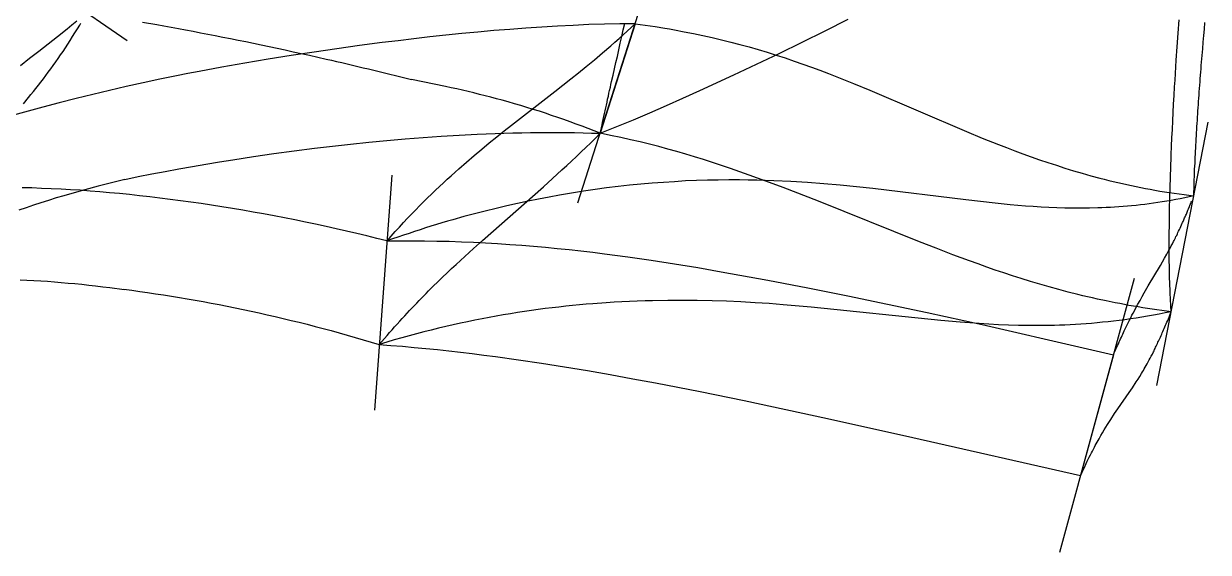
# Model space of a CAD drawing. Extents: x -6521 to 36247, y -6170 to 14025.
# Drawn here: x 345 to 10490, y -5225 to -704 of the extents above; entities that cross this region are included whole.
import ezdxf

# ---------------------------------------------------------------- set-up
doc = ezdxf.new("R2010")
doc.units = 0
doc.header["$LTSCALE"] = 0.005
doc.header["$MEASUREMENT"] = 0
for name, color, linetype in [('curveBot', 253, 'Continuous'), ('curveTop', 136, 'Continuous'), ('normals', 1, 'Continuous')]:
    doc.layers.add(name, color=color, linetype=linetype)

msp = doc.modelspace()

# ---------------------------------------------------------------- linework, layer by layer
at = {"layer": 'curveBot', "extrusion": (0.216412, -0.801188, -0.557911)}
for p, q in [((5319, -708, -623), (5186, -712, -669)), ((5451, -705, -576), (5319, -708, -623)), ((5581, -704, -527), (5451, -705, -576)), ((3959, -802, -1015), (3822, -817, -1047)), ((4096, -788, -982), (3959, -802, -1015)), ((4233, -775, -948), (4096, -788, -982)), ((4371, -763, -912), (4233, -775, -948)), ((4508, -752, -875), (4371, -763, -912)), ((4645, -742, -837), (4508, -752, -875)), ((4781, -733, -797), (4645, -742, -837)), ((4917, -725, -755), (4781, -733, -797)), ((5052, -718, -713), (4917, -725, -755)), ((5186, -712, -669), (5052, -718, -713)), ((3220, -891, -1175), (3028, -918, -1211)), ((3416, -865, -1136), (3220, -891, -1175)), ((3551, -849, -1107), (3416, -865, -1136)), ((3686, -833, -1078), (3551, -849, -1107)), ((3822, -817, -1047), (3686, -833, -1078)), ((2438, -1008, -1311), (2239, -1041, -1340)), ((2636, -976, -1280), (2438, -1008, -1311)), ((2833, -946, -1246), (2636, -976, -1280)), ((3028, -918, -1211), (2833, -946, -1246)), ((1847, -1112, -1390), (1750, -1131, -1401)), ((2042, -1076, -1366), (1847, -1112, -1390)), ((2239, -1041, -1340), (2042, -1076, -1366)), ((1367, -1210, -1436), (1223, -1241, -1446)), ((1510, -1179, -1424), (1367, -1210, -1436)), ((1654, -1150, -1411), (1510, -1179, -1424)), ((1750, -1131, -1401), (1654, -1150, -1411)), ((936, -1308, -1461), (793, -1344, -1466)), ((1080, -1274, -1455), (936, -1308, -1461)), ((1223, -1241, -1446), (1080, -1274, -1455)), ((508, -1418, -1470), (383, -1452, -1470)), ((650, -1380, -1469), (508, -1418, -1470)), ((793, -1344, -1466), (650, -1380, -1469)), ((383, -1452, -1470), (258, -1487, -1467))]:
    msp.add_line(p, q, dxfattribs=at)
at = {"layer": 'curveBot', "extrusion": (0.828019, -0.481977, -0.286501)}
for p, q in [((5548, -736, -572), (5581, -704, -527)), ((5444, -830, -713), (5479, -799, -665)), ((5479, -799, -665), (5513, -767, -618)), ((5513, -767, -618), (5548, -736, -572)), ((5302, -954, -915), (5373, -893, -813)), ((5373, -893, -813), (5408, -862, -763)), ((5408, -862, -763), (5444, -830, -713)), ((5162, -1070, -1123), (5232, -1013, -1019)), ((5232, -1013, -1019), (5302, -954, -915)), ((5095, -1125, -1225), (5162, -1070, -1123)), ((4893, -1285, -1540), (5031, -1176, -1324)), ((5031, -1176, -1324), (5095, -1125, -1225)), ((4522, -1571, -2130), (4893, -1285, -1540)), ((4396, -1672, -2326), (4459, -1621, -2228)), ((4459, -1621, -2228), (4522, -1571, -2130)), ((4268, -1777, -2519), (4332, -1724, -2423)), ((4332, -1724, -2423), (4396, -1672, -2326)), ((4203, -1832, -2615), (4268, -1777, -2519)), ((4072, -1945, -2801), (4138, -1888, -2709)), ((4138, -1888, -2709), (4203, -1832, -2615)), ((3973, -2034, -2938), (4007, -2004, -2892)), ((4007, -2004, -2892), (4040, -1974, -2847)), ((4040, -1974, -2847), (4072, -1945, -2801)), ((3838, -2161, -3115), (3872, -2129, -3072)), ((3872, -2129, -3072), (3905, -2097, -3028)), ((3905, -2097, -3028), (3939, -2066, -2983)), ((3939, -2066, -2983), (3973, -2034, -2938)), ((3736, -2262, -3241), (3770, -2228, -3199)), ((3770, -2228, -3199), (3804, -2194, -3158)), ((3804, -2194, -3158), (3838, -2161, -3115)), ((3633, -2368, -3360), (3667, -2332, -3321)), ((3667, -2332, -3321), (3702, -2297, -3281)), ((3702, -2297, -3281), (3736, -2262, -3241)), ((3563, -2443, -3436), (3598, -2405, -3398)), ((3598, -2405, -3398), (3633, -2368, -3360)), ((3474, -2542, -3528), (3492, -2522, -3510)), ((3492, -2522, -3510), (3509, -2502, -3492)), ((3509, -2502, -3492), (3527, -2482, -3473)), ((3527, -2482, -3473), (3545, -2462, -3455)), ((3545, -2462, -3455), (3563, -2443, -3436)), ((3455, -2562, -3546), (3474, -2542, -3528))]:
    msp.add_line(p, q, dxfattribs=at)
at = {"layer": 'curveBot', "extrusion": (0.052939, -0.776152, -0.62832)}
for p, q in [((5581, -704, -527), (5667, -716, -506)), ((5667, -716, -506), (5752, -728, -483)), ((5752, -728, -483), (5836, -742, -459)), ((5836, -742, -459), (5877, -749, -447)), ((5877, -749, -447), (5919, -756, -434)), ((5919, -756, -434), (6001, -772, -409)), ((6001, -772, -409), (6082, -788, -382)), ((6082, -788, -382), (6162, -805, -354)), ((6162, -805, -354), (6242, -823, -325)), ((6242, -823, -325), (6322, -841, -295)), ((6322, -841, -295), (6400, -861, -264)), ((6400, -861, -264), (6479, -882, -232)), ((6479, -882, -232), (6557, -903, -199)), ((6557, -903, -199), (6634, -925, -165)), ((6634, -925, -165), (6712, -948, -130)), ((6712, -948, -130), (6789, -972, -94)), ((6789, -972, -94), (6866, -997, -57)), ((6866, -997, -57), (6942, -1023, -19)), ((6942, -1023, -19), (7017, -1049, 20)), ((7017, -1049, 20), (7091, -1075, 59)), ((7091, -1075, 59), (7164, -1102, 98)), ((7164, -1102, 98), (7237, -1130, 138)), ((7237, -1130, 138), (7308, -1158, 178)), ((7308, -1158, 178), (7451, -1214, 261)), ((7451, -1214, 261), (7592, -1272, 344)), ((7592, -1272, 344), (8418, -1625, 850)), ((8418, -1625, 850), (8554, -1682, 931)), ((8554, -1682, 931), (8692, -1737, 1010)), ((8692, -1737, 1010), (8762, -1764, 1049)), ((8762, -1764, 1049), (8832, -1790, 1088)), ((8832, -1790, 1088), (8902, -1816, 1126)), ((8902, -1816, 1126), (8973, -1842, 1164)), ((8973, -1842, 1164), (9045, -1867, 1201)), ((9045, -1867, 1201), (9116, -1891, 1237)), ((9116, -1891, 1237), (9189, -1915, 1273)), ((9189, -1915, 1273), (9262, -1939, 1308)), ((9262, -1939, 1308), (9336, -1961, 1342)), ((9336, -1961, 1342), (9410, -1983, 1375)), ((9410, -1983, 1375), (9485, -2004, 1408)), ((9485, -2004, 1408), (9561, -2024, 1439)), ((9561, -2024, 1439), (9599, -2034, 1454)), ((9599, -2034, 1454), (9638, -2044, 1470)), ((9638, -2044, 1470), (9676, -2053, 1484)), ((9676, -2053, 1484), (9715, -2063, 1499)), ((9715, -2063, 1499), (9754, -2072, 1513)), ((9754, -2072, 1513), (9793, -2080, 1528)), ((9793, -2080, 1528), (9833, -2089, 1541)), ((9833, -2089, 1541), (9872, -2097, 1555)), ((9872, -2097, 1555), (9912, -2105, 1568)), ((9912, -2105, 1568), (9952, -2113, 1581)), ((9952, -2113, 1581), (9993, -2120, 1594)), ((9993, -2120, 1594), (10033, -2128, 1606)), ((10033, -2128, 1606), (10074, -2135, 1618)), ((10074, -2135, 1618), (10115, -2141, 1630)), ((10115, -2141, 1630), (10156, -2148, 1642)), ((10156, -2148, 1642), (10198, -2154, 1653)), ((10198, -2154, 1653), (10240, -2160, 1664)), ((10240, -2160, 1664), (10282, -2166, 1674)), ((10282, -2166, 1674), (10324, -2171, 1684)), ((10324, -2171, 1684), (10367, -2176, 1694))]:
    msp.add_line(p, q, dxfattribs=at)
at = {"layer": 'curveBot', "extrusion": (0.992239, -0.090274, 0.085508)}
for p, q in [((10456, -750, 2157), (10461, -693, 2159)), ((10447, -863, 2151), (10451, -806, 2154)), ((10451, -806, 2154), (10456, -750, 2157)), ((10442, -920, 2147), (10447, -863, 2151)), ((10432, -1033, 2137), (10437, -976, 2142)), ((10437, -976, 2142), (10442, -920, 2147)), ((10426, -1117, 2126), (10428, -1089, 2130)), ((10428, -1089, 2130), (10430, -1061, 2133)), ((10430, -1061, 2133), (10432, -1033, 2137)), ((10417, -1230, 2109), (10419, -1202, 2113)), ((10419, -1202, 2113), (10421, -1174, 2118)), ((10421, -1174, 2118), (10423, -1145, 2122)), ((10423, -1145, 2122), (10426, -1117, 2126)), ((10409, -1342, 2086), (10411, -1314, 2092)), ((10411, -1314, 2092), (10413, -1286, 2098)), ((10413, -1286, 2098), (10415, -1258, 2103)), ((10415, -1258, 2103), (10417, -1230, 2109)), ((10403, -1423, 2066), (10405, -1396, 2073)), ((10405, -1396, 2073), (10407, -1370, 2080)), ((10407, -1370, 2080), (10409, -1342, 2086)), ((10396, -1529, 2036), (10398, -1502, 2044)), ((10398, -1502, 2044), (10399, -1476, 2052)), ((10399, -1476, 2052), (10401, -1449, 2059)), ((10401, -1449, 2059), (10403, -1423, 2066)), ((10389, -1636, 2000), (10391, -1609, 2009)), ((10391, -1609, 2009), (10393, -1582, 2019)), ((10393, -1582, 2019), (10394, -1556, 2027)), ((10394, -1556, 2027), (10396, -1529, 2036)), ((10383, -1742, 1958), (10385, -1715, 1969)), ((10385, -1715, 1969), (10386, -1689, 1979)), ((10386, -1689, 1979), (10388, -1662, 1990)), ((10388, -1662, 1990), (10389, -1636, 2000)), ((10378, -1846, 1910), (10379, -1820, 1922)), ((10379, -1820, 1922), (10381, -1794, 1934)), ((10381, -1794, 1934), (10382, -1768, 1946)), ((10382, -1768, 1946), (10383, -1742, 1958)), ((10373, -1947, 1856), (10375, -1922, 1870)), ((10375, -1922, 1870), (10376, -1897, 1884)), ((10376, -1897, 1884), (10377, -1872, 1897)), ((10377, -1872, 1897), (10378, -1846, 1910)), ((10370, -2031, 1804), (10371, -2019, 1811)), ((10371, -2008, 1819), (10372, -1996, 1827)), ((10371, -2019, 1811), (10371, -2008, 1819)), ((10372, -1971, 1841), (10373, -1947, 1856)), ((10372, -1984, 1834), (10372, -1971, 1841)), ((10372, -1996, 1827), (10372, -1984, 1834)), ((10367, -2133, 1729), (10368, -2122, 1738)), ((10368, -2089, 1763), (10369, -2078, 1772)), ((10368, -2100, 1755), (10368, -2089, 1763)), ((10368, -2111, 1747), (10368, -2100, 1755)), ((10368, -2122, 1738), (10368, -2111, 1747)), ((10369, -2066, 1780), (10370, -2055, 1788)), ((10369, -2078, 1772), (10369, -2066, 1780)), ((10370, -2043, 1796), (10370, -2031, 1804)), ((10370, -2055, 1788), (10370, -2043, 1796)), ((10367, -2144, 1721), (10367, -2133, 1729)), ((10367, -2155, 1712), (10367, -2144, 1721)), ((10367, -2165, 1703), (10367, -2155, 1712)), ((10367, -2176, 1694), (10367, -2165, 1703))]:
    msp.add_line(p, q, dxfattribs=at)
at = {"layer": 'curveBot', "extrusion": (-0.294606, -0.783158, -0.547605)}
for p, q in [((414, -2109, -2558), (332, -2107, -2517)), ((498, -2112, -2599), (414, -2109, -2558)), ((581, -2115, -2639), (498, -2112, -2599)), ((665, -2119, -2678), (581, -2115, -2639)), ((747, -2124, -2715), (665, -2119, -2678)), ((829, -2129, -2752), (747, -2124, -2715)), ((913, -2135, -2788), (829, -2129, -2752)), ((996, -2142, -2824), (913, -2135, -2788)), ((1081, -2149, -2859), (996, -2142, -2824)), ((1166, -2157, -2893), (1081, -2149, -2859)), ((1252, -2166, -2927), (1166, -2157, -2893)), ((1338, -2175, -2960), (1252, -2166, -2927)), ((1425, -2185, -2993), (1338, -2175, -2960)), ((1512, -2195, -3025), (1425, -2185, -2993)), ((1600, -2206, -3056), (1512, -2195, -3025)), ((1688, -2218, -3087), (1600, -2206, -3056)), ((1777, -2230, -3117), (1688, -2218, -3087)), ((1865, -2243, -3147), (1777, -2230, -3117)), ((1954, -2256, -3175), (1865, -2243, -3147)), ((2043, -2270, -3204), (1954, -2256, -3175)), ((2132, -2285, -3231), (2043, -2270, -3204)), ((2222, -2300, -3257), (2132, -2285, -3231)), ((2311, -2315, -3283), (2222, -2300, -3257)), ((2400, -2331, -3308), (2311, -2315, -3283)), ((2490, -2348, -3333), (2400, -2331, -3308)), ((2579, -2365, -3356), (2490, -2348, -3333)), ((2668, -2382, -3379), (2579, -2365, -3356)), ((2757, -2400, -3401), (2668, -2382, -3379)), ((2845, -2419, -3422), (2757, -2400, -3401)), ((2934, -2438, -3442), (2845, -2419, -3422)), ((3022, -2458, -3462), (2934, -2438, -3442)), ((3109, -2478, -3480), (3022, -2458, -3462)), ((3197, -2498, -3498), (3109, -2478, -3480)), ((3283, -2519, -3515), (3197, -2498, -3498)), ((3370, -2540, -3531), (3283, -2519, -3515)), ((3455, -2562, -3546), (3370, -2540, -3531))]:
    msp.add_line(p, q, dxfattribs=at)
at = {"layer": 'curveBot', "extrusion": (0.439742, -0.727712, -0.526367)}
for p, q in [((5238, -2123, -2664), (5138, -2137, -2728)), ((5337, -2109, -2600), (5238, -2123, -2664)), ((5436, -2097, -2534), (5337, -2109, -2600)), ((5533, -2086, -2468), (5436, -2097, -2534)), ((5631, -2077, -2400), (5533, -2086, -2468)), ((5727, -2068, -2331), (5631, -2077, -2400)), ((5823, -2061, -2261), (5727, -2068, -2331)), ((5918, -2055, -2190), (5823, -2061, -2261)), ((6012, -2049, -2118), (5918, -2055, -2190)), ((6106, -2045, -2046), (6012, -2049, -2118)), ((6200, -2043, -1972), (6106, -2045, -2046)), ((6292, -2041, -1897), (6200, -2043, -1972)), ((6384, -2040, -1821), (6292, -2041, -1897)), ((6476, -2040, -1744), (6384, -2040, -1821)), ((6550, -2041, -1681), (6476, -2040, -1744)), ((6624, -2042, -1618), (6550, -2041, -1681)), ((6770, -2047, -1489), (6624, -2042, -1618)), ((6914, -2054, -1359), (6770, -2047, -1489)), ((7057, -2062, -1228), (6914, -2054, -1359)), ((7198, -2073, -1096), (7057, -2062, -1228)), ((7338, -2085, -962), (7198, -2073, -1096)), ((7616, -2113, -691), (7338, -2085, -962)), ((8414, -2210, 110), (7616, -2113, -691)), ((4664, -2222, -3006), (4573, -2241, -3055)), ((4755, -2204, -2955), (4664, -2222, -3006)), ((4845, -2187, -2904), (4755, -2204, -2955)), ((4935, -2170, -2851), (4845, -2187, -2904)), ((5037, -2153, -2790), (4935, -2170, -2851)), ((5138, -2137, -2728), (5037, -2153, -2790)), ((8665, -2240, 360), (8414, -2210, 110)), ((10096, -2228, 1540), (10058, -2234, 1516)), ((10134, -2222, 1563), (10096, -2228, 1540)), ((10172, -2215, 1586), (10134, -2222, 1563)), ((10211, -2208, 1608), (10172, -2215, 1586)), ((10249, -2201, 1630), (10211, -2208, 1608)), ((10288, -2193, 1652), (10249, -2201, 1630)), ((10327, -2185, 1673), (10288, -2193, 1652)), ((10367, -2176, 1694), (10327, -2185, 1673)), ((4206, -2329, -3241), (4113, -2354, -3284)), ((4298, -2306, -3196), (4206, -2329, -3241)), ((4390, -2283, -3150), (4298, -2306, -3196)), ((4482, -2262, -3103), (4390, -2283, -3150)), ((4573, -2241, -3055), (4482, -2262, -3103)), ((8793, -2253, 486), (8665, -2240, 360)), ((8924, -2264, 611), (8793, -2253, 486)), ((8991, -2268, 673), (8924, -2264, 611)), ((9058, -2273, 734), (8991, -2268, 673)), ((9125, -2276, 796), (9058, -2273, 734)), ((9193, -2279, 856), (9125, -2276, 796)), ((9262, -2281, 917), (9193, -2279, 856)), ((9331, -2282, 976), (9262, -2281, 917)), ((9401, -2282, 1035), (9331, -2282, 976)), ((9472, -2282, 1093), (9401, -2282, 1035)), ((9543, -2280, 1150), (9472, -2282, 1093)), ((9579, -2279, 1178), (9543, -2280, 1150)), ((9615, -2277, 1206), (9579, -2279, 1178)), ((9651, -2275, 1233), (9615, -2277, 1206)), ((9687, -2273, 1261), (9651, -2275, 1233)), ((9723, -2271, 1288), (9687, -2273, 1261)), ((9760, -2268, 1314), (9723, -2271, 1288)), ((9797, -2265, 1341), (9760, -2268, 1314)), ((9833, -2261, 1367), (9797, -2265, 1341)), ((9871, -2258, 1393), (9833, -2261, 1367)), ((9908, -2254, 1418), (9871, -2258, 1393)), ((9945, -2249, 1443), (9908, -2254, 1418)), ((9983, -2245, 1468), (9945, -2249, 1443)), ((10020, -2239, 1492), (9983, -2245, 1468)), ((10058, -2234, 1516), (10020, -2239, 1492)), ((3880, -2422, -3385), (3833, -2436, -3405)), ((3927, -2407, -3366), (3880, -2422, -3385)), ((3974, -2394, -3346), (3927, -2407, -3366)), ((4020, -2380, -3325), (3974, -2394, -3346)), ((4113, -2354, -3284), (4020, -2380, -3325)), ((3550, -2529, -3513), (3503, -2545, -3529)), ((3598, -2512, -3496), (3550, -2529, -3513)), ((3645, -2497, -3478), (3598, -2512, -3496)), ((3692, -2481, -3460), (3645, -2497, -3478)), ((3739, -2466, -3442), (3692, -2481, -3460)), ((3786, -2451, -3424), (3739, -2466, -3442)), ((3833, -2436, -3405), (3786, -2451, -3424)), ((3503, -2545, -3529), (3455, -2562, -3546))]:
    msp.add_line(p, q, dxfattribs=at)
at = {"layer": 'curveBot', "extrusion": (0.944858, -0.322322, -0.0579)}
for p, q in [((10340, -2241, 1624), (10344, -2231, 1636)), ((10344, -2231, 1636), (10348, -2221, 1647)), ((10298, -2341, 1493), (10302, -2332, 1506)), ((10302, -2332, 1506), (10305, -2324, 1518)), ((10305, -2324, 1518), (10309, -2315, 1530)), ((10309, -2315, 1530), (10313, -2306, 1542)), ((10313, -2306, 1542), (10316, -2298, 1554)), ((10316, -2298, 1554), (10320, -2288, 1566)), ((10320, -2288, 1566), (10324, -2279, 1578)), ((10324, -2279, 1578), (10328, -2270, 1590)), ((10328, -2270, 1590), (10332, -2260, 1601)), ((10332, -2260, 1601), (10336, -2251, 1613)), ((10336, -2251, 1613), (10340, -2241, 1624)), ((10254, -2439, 1328), (10261, -2425, 1354)), ((10261, -2425, 1354), (10267, -2411, 1380)), ((10267, -2411, 1380), (10270, -2404, 1393)), ((10270, -2404, 1393), (10274, -2396, 1406)), ((10274, -2396, 1406), (10277, -2389, 1418)), ((10277, -2389, 1418), (10280, -2381, 1431)), ((10280, -2381, 1431), (10284, -2373, 1444)), ((10284, -2373, 1444), (10287, -2365, 1456)), ((10287, -2365, 1456), (10291, -2357, 1469)), ((10291, -2357, 1469), (10294, -2349, 1481)), ((10294, -2349, 1481), (10298, -2341, 1493)), ((10203, -2547, 1084), (10208, -2536, 1111)), ((10208, -2536, 1111), (10213, -2525, 1139)), ((10213, -2525, 1139), (10219, -2514, 1166)), ((10219, -2514, 1166), (10225, -2502, 1194)), ((10225, -2502, 1194), (10230, -2490, 1221)), ((10230, -2490, 1221), (10236, -2478, 1248)), ((10236, -2478, 1248), (10242, -2465, 1275)), ((10242, -2465, 1275), (10248, -2452, 1301)), ((10248, -2452, 1301), (10254, -2439, 1328)), ((10153, -2641, 800), (10163, -2623, 858)), ((10163, -2623, 858), (10172, -2605, 915)), ((10172, -2605, 915), (10182, -2587, 971)), ((10182, -2587, 971), (10192, -2567, 1028)), ((10192, -2567, 1028), (10197, -2557, 1056)), ((10197, -2557, 1056), (10203, -2547, 1084)), ((10097, -2740, 443), (10115, -2709, 562)), ((10115, -2709, 562), (10134, -2676, 681)), ((10134, -2676, 681), (10153, -2641, 800)), ((9976, -2945, -393), (10080, -2771, 323)), ((10080, -2771, 323), (10097, -2740, 443)), ((9905, -3070, -865), (9923, -3037, -748)), ((9923, -3037, -748), (9941, -3006, -630)), ((9941, -3006, -630), (9976, -2945, -393)), ((9857, -3159, -1155), (9867, -3140, -1097)), ((9867, -3140, -1097), (9886, -3104, -981)), ((9886, -3104, -981), (9905, -3070, -865)), ((9804, -3262, -1439), (9815, -3240, -1383)), ((9815, -3240, -1383), (9826, -3219, -1327)), ((9826, -3219, -1327), (9836, -3198, -1271)), ((9836, -3198, -1271), (9846, -3179, -1213)), ((9846, -3179, -1213), (9857, -3159, -1155)), ((9758, -3358, -1656), (9764, -3345, -1629)), ((9764, -3345, -1629), (9770, -3332, -1602)), ((9770, -3332, -1602), (9776, -3320, -1575)), ((9776, -3320, -1575), (9782, -3308, -1548)), ((9782, -3308, -1548), (9787, -3296, -1521)), ((9787, -3296, -1521), (9793, -3284, -1494)), ((9793, -3284, -1494), (9804, -3262, -1439)), ((9713, -3456, -1840), (9720, -3441, -1814)), ((9720, -3441, -1814), (9727, -3426, -1788)), ((9727, -3426, -1788), (9733, -3412, -1762)), ((9733, -3412, -1762), (9739, -3398, -1736)), ((9739, -3398, -1736), (9746, -3384, -1709)), ((9746, -3384, -1709), (9752, -3371, -1683)), ((9752, -3371, -1683), (9758, -3358, -1656)), ((9678, -3536, -1970), (9685, -3520, -1944)), ((9685, -3520, -1944), (9692, -3503, -1918)), ((9692, -3503, -1918), (9699, -3487, -1892)), ((9699, -3487, -1892), (9706, -3471, -1866)), ((9706, -3471, -1866), (9713, -3456, -1840))]:
    msp.add_line(p, q, dxfattribs=at)
at = {"layer": 'curveBot', "extrusion": (-0.049303, 0.750664, 0.658842)}
for p, q in [((3455, -2562, -3546), (3563, -2561, -3539)), ((3563, -2561, -3539), (3671, -2561, -3531)), ((3671, -2561, -3531), (3777, -2561, -3523)), ((3777, -2561, -3523), (3883, -2563, -3513)), ((3883, -2563, -3513), (3988, -2565, -3502)), ((3988, -2565, -3502), (4093, -2569, -3490)), ((4093, -2569, -3490), (4197, -2573, -3478)), ((4197, -2573, -3478), (4301, -2578, -3464)), ((4301, -2578, -3464), (4404, -2584, -3450)), ((4404, -2584, -3450), (4507, -2591, -3434)), ((4507, -2591, -3434), (4610, -2599, -3418)), ((4610, -2599, -3418), (4712, -2607, -3401)), ((4712, -2607, -3401), (4814, -2616, -3383)), ((4814, -2616, -3383), (4915, -2626, -3364)), ((4915, -2626, -3364), (5016, -2636, -3345)), ((5016, -2636, -3345), (5117, -2647, -3325)), ((5117, -2647, -3325), (5218, -2659, -3304)), ((5218, -2659, -3304), (5318, -2671, -3282)), ((5318, -2671, -3282), (5518, -2698, -3237)), ((5518, -2698, -3237), (5718, -2727, -3189)), ((5718, -2727, -3189), (5918, -2758, -3139)), ((5918, -2758, -3139), (6118, -2790, -3087)), ((6118, -2790, -3087), (6317, -2825, -3032)), ((6317, -2825, -3032), (6719, -2898, -2919)), ((6719, -2898, -2919), (7059, -2963, -2819)), ((7059, -2963, -2819), (7403, -3032, -2715)), ((7403, -3032, -2715), (8082, -3174, -2502)), ((8082, -3174, -2502), (8552, -3277, -2350)), ((8552, -3277, -2350), (9417, -3475, -2059)), ((9678, -3537, -1970), (9396, -4569, -815)), ((9417, -3475, -2059), (9678, -3537, -1970))]:
    msp.add_line(p, q, dxfattribs=at)
at = {"layer": 'curveTop', "extrusion": (0.609675, -0.751852, -0.251026)}
for p, q in [((758, -714, 2325), (799, -680, 2326)), ((634, -813, 2321), (716, -748, 2324)), ((716, -748, 2324), (758, -714, 2325)), ((474, -939, 2310), (554, -876, 2316)), ((554, -876, 2316), (634, -813, 2321)), ((317, -1061, 2294), (396, -1000, 2303)), ((396, -1000, 2303), (474, -939, 2310))]:
    msp.add_line(p, q, dxfattribs=at)
at = {"layer": 'curveTop', "extrusion": (0.863619, -0.297732, -0.406839)}
for p, q in [((825, -715, 2274), (835, -698, 2283)), ((764, -814, 2218), (784, -782, 2237)), ((784, -782, 2237), (805, -749, 2256)), ((805, -749, 2256), (825, -715, 2274)), ((682, -941, 2136), (702, -910, 2157)), ((702, -910, 2157), (723, -878, 2178)), ((723, -878, 2178), (744, -847, 2198)), ((744, -847, 2198), (764, -814, 2218)), ((619, -1031, 2069), (640, -1002, 2092)), ((640, -1002, 2092), (661, -971, 2114)), ((661, -971, 2114), (682, -941, 2136)), ((556, -1119, 1999), (577, -1090, 2023)), ((577, -1090, 2023), (598, -1061, 2046)), ((598, -1061, 2046), (619, -1031, 2069)), ((471, -1230, 1900), (492, -1203, 1925)), ((492, -1203, 1925), (514, -1175, 1950)), ((514, -1175, 1950), (535, -1147, 1975)), ((535, -1147, 1975), (556, -1119, 1999)), ((386, -1336, 1797), (407, -1310, 1823)), ((407, -1310, 1823), (428, -1284, 1849)), ((428, -1284, 1849), (450, -1257, 1875)), ((450, -1257, 1875), (471, -1230, 1900)), ((343, -1388, 1744), (386, -1336, 1797))]:
    msp.add_line(p, q, dxfattribs=at)
at = {"layer": 'curveTop', "extrusion": (-0.275968, -0.950192, -0.144832)}
for p, q in [((1363, -691, 1937), (1485, -712, 1844)), ((1485, -712, 1844), (1546, -723, 1799)), ((1546, -723, 1799), (1608, -734, 1754)), ((1608, -734, 1754), (1670, -746, 1710)), ((1670, -746, 1710), (1732, -757, 1667)), ((1732, -757, 1667), (1795, -769, 1624)), ((1795, -769, 1624), (1858, -781, 1582)), ((1858, -781, 1582), (1922, -793, 1540)), ((1922, -793, 1540), (1986, -805, 1499)), ((1986, -805, 1499), (2050, -818, 1459)), ((2050, -818, 1459), (2115, -831, 1419)), ((2115, -831, 1419), (2181, -844, 1380)), ((2181, -844, 1380), (2247, -857, 1342)), ((2247, -857, 1342), (2313, -871, 1305)), ((2313, -871, 1305), (2380, -885, 1269)), ((2380, -885, 1269), (2447, -899, 1233)), ((2447, -899, 1233), (2515, -913, 1198)), ((2515, -913, 1198), (2584, -928, 1164)), ((2584, -928, 1164), (2653, -943, 1131)), ((2653, -943, 1131), (2722, -958, 1098)), ((2722, -958, 1098), (2793, -974, 1067)), ((2793, -974, 1067), (2864, -990, 1036)), ((2864, -990, 1036), (2935, -1006, 1006)), ((2935, -1006, 1006), (2980, -1016, 988)), ((2980, -1016, 988), (3025, -1026, 971)), ((3025, -1026, 971), (3070, -1037, 954)), ((3070, -1037, 954), (3115, -1048, 937)), ((3115, -1048, 937), (3160, -1058, 920)), ((3160, -1058, 920), (3206, -1069, 904)), ((3206, -1069, 904), (3252, -1080, 889)), ((3252, -1080, 889), (3297, -1091, 874)), ((3297, -1091, 874), (3343, -1102, 859)), ((3343, -1102, 859), (3389, -1113, 845)), ((3389, -1113, 845), (3435, -1124, 831)), ((3435, -1124, 831), (3481, -1136, 818)), ((3481, -1136, 818), (3528, -1147, 805)), ((3528, -1147, 805), (3574, -1159, 793)), ((3574, -1159, 793), (3620, -1170, 781)), ((3620, -1170, 781), (3667, -1182, 769))]:
    msp.add_line(p, q, dxfattribs=at)
at = {"layer": 'curveTop', "extrusion": (-0.970619, 0.238988, -0.027993)}
for p, q in [((5480, -757, 1372), (5493, -701, 1404)), ((5468, -813, 1340), (5480, -757, 1372)), ((5441, -927, 1271), (5454, -871, 1306)), ((5454, -871, 1306), (5468, -813, 1340)), ((5416, -1037, 1201), (5429, -983, 1236)), ((5429, -983, 1236), (5441, -927, 1271)), ((5392, -1144, 1127), (5404, -1091, 1164)), ((5404, -1091, 1164), (5416, -1037, 1201)), ((5374, -1223, 1071), (5380, -1197, 1090)), ((5380, -1197, 1090), (5392, -1144, 1127)), ((5352, -1325, 991), (5357, -1299, 1012)), ((5357, -1299, 1012), (5363, -1274, 1031)), ((5363, -1274, 1031), (5369, -1248, 1051)), ((5369, -1248, 1051), (5374, -1223, 1071)), ((5330, -1424, 908), (5335, -1400, 929)), ((5335, -1400, 929), (5341, -1375, 950)), ((5341, -1375, 950), (5346, -1350, 971)), ((5346, -1350, 971), (5352, -1325, 991)), ((5303, -1546, 797), (5308, -1522, 820)), ((5308, -1522, 820), (5313, -1498, 843)), ((5313, -1498, 843), (5319, -1473, 865)), ((5319, -1473, 865), (5324, -1449, 887)), ((5324, -1449, 887), (5330, -1424, 908)), ((5282, -1641, 702), (5287, -1617, 727)), ((5287, -1617, 727), (5292, -1594, 750)), ((5292, -1594, 750), (5298, -1570, 774)), ((5298, -1570, 774), (5303, -1546, 797))]:
    msp.add_line(p, q, dxfattribs=at)
at = {"layer": 'curveTop', "extrusion": (-0.604846, 0.697476, 0.384302)}
for p, q in [((7209, -766, 2146), (7407, -666, 2277)), ((7012, -863, 2012), (7209, -766, 2146)), ((6816, -958, 1876), (7012, -863, 2012)), ((6621, -1050, 1737), (6816, -958, 1876)), ((6427, -1141, 1596), (6621, -1050, 1737)), ((6135, -1275, 1381), (6427, -1141, 1596)), ((5991, -1340, 1272), (6135, -1275, 1381)), ((5708, -1465, 1051), (5849, -1403, 1163)), ((5849, -1403, 1163), (5991, -1340, 1272)), ((5566, -1525, 938), (5708, -1465, 1051)), ((5282, -1641, 702), (5424, -1584, 822)), ((5424, -1584, 822), (5566, -1525, 938))]:
    msp.add_line(p, q, dxfattribs=at)
at = {"layer": 'curveTop', "extrusion": (0.983139, -0.074799, 0.166862)}
for p, q in [((10231, -786, 3624), (10239, -672, 3629)), ((10223, -901, 3619), (10231, -786, 3624)), ((10216, -1016, 3612), (10223, -901, 3619)), ((10208, -1130, 3603), (10216, -1016, 3612)), ((10201, -1245, 3592), (10205, -1188, 3598)), ((10205, -1188, 3598), (10208, -1130, 3603)), ((10193, -1391, 3576), (10197, -1318, 3585)), ((10197, -1318, 3585), (10201, -1245, 3592)), ((10189, -1463, 3566), (10193, -1391, 3576)), ((10185, -1536, 3556), (10189, -1463, 3566)), ((10179, -1680, 3531), (10182, -1608, 3544)), ((10182, -1608, 3544), (10185, -1536, 3556)), ((10175, -1752, 3518), (10179, -1680, 3531)), ((10171, -1866, 3493), (10173, -1824, 3503)), ((10173, -1824, 3503), (10175, -1752, 3518)), ((10168, -1952, 3473), (10169, -1909, 3484)), ((10169, -1909, 3484), (10171, -1866, 3493)), ((10165, -2039, 3451), (10166, -1995, 3462)), ((10166, -1995, 3462), (10168, -1952, 3473)), ((10161, -2172, 3413), (10162, -2128, 3426)), ((10162, -2128, 3426), (10164, -2083, 3439)), ((10164, -2083, 3439), (10165, -2039, 3451)), ((10159, -2262, 3385), (10160, -2217, 3399)), ((10160, -2217, 3399), (10161, -2172, 3413)), ((10158, -2306, 3369), (10159, -2262, 3385)), ((10158, -2351, 3354), (10158, -2306, 3369)), ((10157, -2396, 3338), (10158, -2351, 3354)), ((10157, -2440, 3321), (10157, -2396, 3338)), ((10156, -2485, 3303), (10157, -2440, 3321)), ((10156, -2529, 3285), (10156, -2485, 3303)), ((10156, -2573, 3266), (10156, -2529, 3285)), ((10156, -2617, 3247), (10156, -2573, 3266)), ((10156, -2660, 3227), (10156, -2617, 3247)), ((10156, -2703, 3206), (10156, -2660, 3227)), ((10156, -2724, 3195), (10156, -2703, 3206)), ((10156, -2745, 3184), (10156, -2724, 3195)), ((10157, -2766, 3173), (10156, -2745, 3184)), ((10157, -2787, 3162), (10157, -2766, 3173)), ((10157, -2808, 3151), (10157, -2787, 3162)), ((10158, -2828, 3139), (10157, -2808, 3151)), ((10158, -2849, 3128), (10158, -2828, 3139)), ((10159, -2869, 3116), (10158, -2849, 3128)), ((10159, -2889, 3104), (10159, -2869, 3116)), ((10160, -2909, 3092), (10159, -2889, 3104)), ((10160, -2929, 3079), (10160, -2909, 3092)), ((10161, -2948, 3067), (10160, -2929, 3079)), ((10162, -2968, 3054), (10161, -2948, 3067)), ((10162, -2987, 3041), (10162, -2968, 3054)), ((10163, -3006, 3028), (10162, -2987, 3041)), ((10164, -3025, 3015), (10163, -3006, 3028)), ((10165, -3043, 3001), (10164, -3025, 3015)), ((10166, -3062, 2988), (10165, -3043, 3001)), ((10167, -3080, 2974), (10166, -3062, 2988)), ((10168, -3098, 2960), (10167, -3080, 2974)), ((10169, -3116, 2946), (10168, -3098, 2960)), ((10170, -3133, 2931), (10169, -3116, 2946)), ((10171, -3150, 2917), (10170, -3133, 2931)), ((10172, -3167, 2902), (10171, -3150, 2917))]:
    msp.add_line(p, q, dxfattribs=at)
at = {"layer": 'curveTop', "extrusion": (0.237331, 0.743905, 0.624724)}
for p, q in [((3764, -1200, 754), (3667, -1182, 769)), ((3861, -1220, 740), (3764, -1200, 754)), ((3958, -1240, 728), (3861, -1220, 740)), ((4007, -1251, 722), (3958, -1240, 728)), ((4055, -1262, 716), (4007, -1251, 722)), ((4104, -1273, 711), (4055, -1262, 716)), ((4152, -1284, 706), (4104, -1273, 711)), ((4201, -1296, 702), (4152, -1284, 706)), ((4249, -1308, 698), (4201, -1296, 702)), ((4297, -1320, 694), (4249, -1308, 698)), ((4346, -1333, 691), (4297, -1320, 694)), ((4394, -1345, 688), (4346, -1333, 691)), ((4442, -1359, 685), (4394, -1345, 688)), ((4495, -1373, 682), (4442, -1359, 685)), ((4549, -1389, 680), (4495, -1373, 682)), ((4602, -1404, 679), (4549, -1389, 680)), ((4655, -1420, 678), (4602, -1404, 679)), ((4708, -1437, 677), (4655, -1420, 678)), ((4761, -1453, 677), (4708, -1437, 677)), ((4814, -1470, 677), (4761, -1453, 677)), ((4866, -1488, 678), (4814, -1470, 677)), ((4919, -1506, 679), (4866, -1488, 678)), ((4971, -1524, 681), (4919, -1506, 679)), ((5024, -1543, 683), (4971, -1524, 681)), ((5076, -1562, 686), (5024, -1543, 683)), ((5128, -1581, 689), (5076, -1562, 686)), ((5179, -1601, 693), (5128, -1581, 689)), ((5231, -1621, 697), (5179, -1601, 693)), ((5282, -1641, 702), (5231, -1621, 697))]:
    msp.add_line(p, q, dxfattribs=at)
at = {"layer": 'curveTop', "extrusion": (0.216412, -0.801188, -0.557911)}
for p, q in [((3145, -1733, 6), (3300, -1717, 43)), ((3300, -1717, 43), (3456, -1702, 82)), ((3456, -1702, 82), (3611, -1689, 122)), ((3611, -1689, 122), (3766, -1676, 165)), ((3766, -1676, 165), (3921, -1666, 209)), ((3921, -1666, 209), (4075, -1656, 256)), ((4075, -1656, 256), (4229, -1648, 304)), ((4229, -1648, 304), (4382, -1642, 355)), ((4382, -1642, 355), (4535, -1637, 407)), ((4535, -1637, 407), (4611, -1636, 434)), ((4611, -1636, 434), (4686, -1634, 462)), ((4686, -1634, 462), (4762, -1634, 490)), ((4762, -1634, 490), (4837, -1633, 518)), ((4837, -1633, 518), (4912, -1633, 548)), ((4912, -1633, 548), (4987, -1634, 577)), ((4987, -1634, 577), (5061, -1635, 608)), ((5061, -1635, 608), (5135, -1637, 639)), ((5135, -1637, 639), (5209, -1639, 670)), ((5209, -1639, 670), (5282, -1641, 702)), ((2312, -1840, -164), (2486, -1815, -132)), ((2486, -1815, -132), (2661, -1791, -99)), ((2661, -1791, -99), (2835, -1769, -63)), ((2835, -1769, -63), (2990, -1751, -29)), ((2990, -1751, -29), (3145, -1733, 6)), ((1674, -1945, -261), (1790, -1924, -246)), ((1790, -1924, -246), (1906, -1904, -229)), ((1906, -1904, -229), (2022, -1885, -212)), ((2022, -1885, -212), (2137, -1867, -194)), ((2137, -1867, -194), (2312, -1840, -164)), ((1210, -2037, -309), (1326, -2012, -299)), ((1326, -2012, -299), (1441, -1989, -288)), ((1441, -1989, -288), (1557, -1967, -275)), ((1557, -1967, -275), (1674, -1945, -261))]:
    msp.add_line(p, q, dxfattribs=at)
at = {"layer": 'curveTop', "extrusion": (0.823179, -0.530044, -0.203543)}
for p, q in [((5160, -1762, 523), (5201, -1722, 584)), ((5201, -1722, 584), (5242, -1682, 644)), ((5242, -1682, 644), (5282, -1641, 702)), ((5078, -1840, 396), (5119, -1801, 460)), ((5119, -1801, 460), (5160, -1762, 523)), ((4955, -1955, 198), (4996, -1917, 265)), ((4996, -1917, 265), (5037, -1879, 331)), ((5037, -1879, 331), (5078, -1840, 396)), ((4796, -2100, -70), (4875, -2029, 64)), ((4875, -2029, 64), (4955, -1955, 198)), ((4274, -2559, -986), (4796, -2100, -70)), ((4123, -2695, -1243), (4198, -2626, -1116)), ((4198, -2626, -1116), (4274, -2559, -986)), ((4048, -2763, -1366), (4085, -2729, -1305)), ((4085, -2729, -1305), (4123, -2695, -1243)), ((3932, -2873, -1550), (3971, -2836, -1489)), ((3971, -2836, -1489), (4010, -2799, -1428)), ((4010, -2799, -1428), (4048, -2763, -1366)), ((3853, -2950, -1668), (3893, -2911, -1610)), ((3893, -2911, -1610), (3932, -2873, -1550)), ((3753, -3051, -1812), (3773, -3030, -1784)), ((3773, -3030, -1784), (3793, -3010, -1755)), ((3793, -3010, -1755), (3813, -2990, -1727)), ((3813, -2990, -1727), (3853, -2950, -1668)), ((3650, -3158, -1949), (3670, -3136, -1922)), ((3670, -3136, -1922), (3691, -3115, -1895)), ((3691, -3115, -1895), (3712, -3093, -1867)), ((3712, -3093, -1867), (3732, -3072, -1840)), ((3732, -3072, -1840), (3753, -3051, -1812)), ((3565, -3249, -2053), (3587, -3226, -2027)), ((3587, -3226, -2027), (3608, -3203, -2001)), ((3608, -3203, -2001), (3629, -3181, -1975)), ((3629, -3181, -1975), (3650, -3158, -1949)), ((3457, -3371, -2176), (3479, -3346, -2152)), ((3479, -3346, -2152), (3501, -3321, -2128)), ((3501, -3321, -2128), (3522, -3297, -2103)), ((3522, -3297, -2103), (3544, -3273, -2078)), ((3544, -3273, -2078), (3565, -3249, -2053)), ((3390, -3447, -2245), (3413, -3421, -2222)), ((3413, -3421, -2222), (3435, -3396, -2199)), ((3435, -3396, -2199), (3457, -3371, -2176))]:
    msp.add_line(p, q, dxfattribs=at)
at = {"layer": 'curveTop', "extrusion": (-0.022129, 0.797746, 0.602588)}
for p, q in [((5371, -1659, 729), (5282, -1641, 702)), ((5458, -1677, 756), (5371, -1659, 729)), ((5542, -1696, 784), (5458, -1677, 756)), ((5624, -1715, 813), (5542, -1696, 784)), ((5705, -1735, 841), (5624, -1715, 813)), ((5784, -1755, 871), (5705, -1735, 841)), ((5862, -1776, 902), (5784, -1755, 871)), ((5939, -1797, 933), (5862, -1776, 902)), ((6015, -1819, 965), (5939, -1797, 933)), ((6091, -1842, 998), (6015, -1819, 965)), ((6168, -1866, 1033), (6091, -1842, 998)), ((6244, -1891, 1068), (6168, -1866, 1033)), ((6321, -1916, 1105), (6244, -1891, 1068)), ((6399, -1943, 1142), (6321, -1916, 1105)), ((6558, -1999, 1222), (6399, -1943, 1142)), ((6701, -2051, 1297), (6558, -1999, 1222)), ((6849, -2106, 1376), (6701, -2051, 1297)), ((7153, -2223, 1542), (6849, -2106, 1376)), ((8018, -2570, 2032), (7153, -2223, 1542)), ((8160, -2625, 2111), (8018, -2570, 2032)), ((8303, -2680, 2188), (8160, -2625, 2111)), ((8446, -2733, 2264), (8303, -2680, 2188)), ((8519, -2759, 2302), (8446, -2733, 2264)), ((8592, -2785, 2338), (8519, -2759, 2302)), ((8665, -2811, 2375), (8592, -2785, 2338)), ((8739, -2835, 2410), (8665, -2811, 2375)), ((8813, -2860, 2445), (8739, -2835, 2410)), ((8887, -2884, 2480), (8813, -2860, 2445)), ((8967, -2908, 2515), (8887, -2884, 2480)), ((9047, -2932, 2550), (8967, -2908, 2515)), ((9127, -2955, 2583), (9047, -2932, 2550)), ((9209, -2978, 2616), (9127, -2955, 2583)), ((9290, -2999, 2647), (9209, -2978, 2616)), ((9373, -3020, 2678), (9290, -2999, 2647)), ((9414, -3030, 2693), (9373, -3020, 2678)), ((9456, -3040, 2707), (9414, -3030, 2693)), ((9498, -3049, 2721), (9456, -3040, 2707)), ((9540, -3059, 2735), (9498, -3049, 2721)), ((9616, -3075, 2760), (9540, -3059, 2735)), ((9693, -3091, 2783), (9616, -3075, 2760)), ((9732, -3098, 2795), (9693, -3091, 2783)), ((9771, -3106, 2806), (9732, -3098, 2795)), ((9810, -3113, 2817), (9771, -3106, 2806)), ((9849, -3119, 2827), (9810, -3113, 2817)), ((9889, -3126, 2837), (9849, -3119, 2827)), ((9929, -3133, 2848), (9889, -3126, 2837)), ((9969, -3139, 2858), (9929, -3133, 2848)), ((10010, -3145, 2867), (9969, -3139, 2858)), ((10050, -3151, 2876), (10010, -3145, 2867)), ((10091, -3157, 2885), (10050, -3151, 2876)), ((10172, -3167, 2902), (10091, -3157, 2885))]:
    msp.add_line(p, q, dxfattribs=at)
at = {"layer": 'curveTop', "extrusion": (-0.24496, 0.623893, 0.742126)}
for p, q in [((869, -2124, -349), (756, -2155, -359)), ((983, -2093, -337), (869, -2124, -349)), ((1097, -2064, -324), (983, -2093, -337)), ((1210, -2037, -309), (1097, -2064, -324)), ((558, -2215, -375), (493, -2235, -379)), ((623, -2194, -370), (558, -2215, -375)), ((689, -2175, -365), (623, -2194, -370)), ((756, -2155, -359), (689, -2175, -365)), ((365, -2278, -386), (302, -2300, -388)), ((429, -2256, -383), (365, -2278, -386)), ((493, -2235, -379), (429, -2256, -383))]:
    msp.add_line(p, q, dxfattribs=at)
at = {"layer": 'curveTop', "extrusion": (-0.290637, -0.816377, -0.499058)}
for p, q in [((314, -2894, -1359), (372, -2896, -1388)), ((372, -2896, -1388), (432, -2900, -1418)), ((432, -2900, -1418), (491, -2903, -1446)), ((491, -2903, -1446), (549, -2907, -1474)), ((549, -2907, -1474), (608, -2912, -1501)), ((608, -2912, -1501), (666, -2916, -1527)), ((666, -2916, -1527), (725, -2922, -1553)), ((725, -2922, -1553), (784, -2927, -1578)), ((784, -2927, -1578), (843, -2933, -1602)), ((843, -2933, -1602), (902, -2939, -1627)), ((902, -2939, -1627), (961, -2946, -1651)), ((961, -2946, -1651), (1022, -2953, -1675)), ((1022, -2953, -1675), (1083, -2960, -1698)), ((1083, -2960, -1698), (1205, -2976, -1744))]:
    msp.add_line(p, q, dxfattribs=at)
at = {"layer": 'curveTop', "extrusion": (-0.294606, -0.783158, -0.547605)}
for p, q in [((1204, -2975, -1743), (1271, -2984, -1767)), ((1271, -2984, -1767), (1339, -2993, -1790)), ((1339, -2993, -1790), (1406, -3003, -1813)), ((1406, -3003, -1813), (1474, -3013, -1835)), ((1474, -3013, -1835), (1542, -3023, -1857)), ((1542, -3023, -1857), (1610, -3034, -1878)), ((1610, -3034, -1878), (1678, -3045, -1899)), ((1678, -3045, -1899), (1746, -3056, -1919)), ((1746, -3056, -1919), (1814, -3068, -1939)), ((1814, -3068, -1939), (1882, -3080, -1958)), ((1882, -3080, -1958), (1950, -3093, -1976)), ((1950, -3093, -1976), (2018, -3106, -1995)), ((2018, -3106, -1995), (2087, -3120, -2012)), ((2087, -3120, -2012), (2155, -3134, -2029)), ((2155, -3134, -2029), (2224, -3148, -2046)), ((2224, -3148, -2046), (2292, -3162, -2061)), ((2292, -3162, -2061), (2361, -3177, -2077)), ((2361, -3177, -2077), (2429, -3193, -2092)), ((2429, -3193, -2092), (2498, -3209, -2106)), ((2498, -3209, -2106), (2567, -3225, -2120)), ((2567, -3225, -2120), (2635, -3241, -2133)), ((2635, -3241, -2133), (2704, -3258, -2146)), ((2704, -3258, -2146), (2772, -3275, -2158)), ((2772, -3275, -2158), (2841, -3293, -2170)), ((2841, -3293, -2170), (2910, -3311, -2181)), ((2910, -3311, -2181), (2979, -3329, -2192)), ((2979, -3329, -2192), (3047, -3348, -2202)), ((3047, -3348, -2202), (3116, -3367, -2212)), ((3116, -3367, -2212), (3185, -3387, -2221)), ((3185, -3387, -2221), (3253, -3407, -2229)), ((3253, -3407, -2229), (3322, -3427, -2237)), ((3322, -3427, -2237), (3390, -3447, -2245))]:
    msp.add_line(p, q, dxfattribs=at)
at = {"layer": 'curveTop', "extrusion": (-0.410174, 0.763438, 0.498918)}
for p, q in [((4811, -3141, -1545), (4752, -3149, -1582)), ((4870, -3134, -1507), (4811, -3141, -1545)), ((4929, -3127, -1470), (4870, -3134, -1507)), ((4988, -3121, -1431), (4929, -3127, -1470)), ((5046, -3115, -1393), (4988, -3121, -1431)), ((5104, -3109, -1353), (5046, -3115, -1393)), ((5162, -3104, -1314), (5104, -3109, -1353)), ((5220, -3099, -1274), (5162, -3104, -1314)), ((5334, -3091, -1193), (5220, -3099, -1274)), ((5401, -3086, -1144), (5334, -3091, -1193)), ((5468, -3083, -1095), (5401, -3086, -1144)), ((5534, -3080, -1045), (5468, -3083, -1095)), ((5600, -3077, -995), (5534, -3080, -1045)), ((5666, -3075, -945), (5600, -3077, -995)), ((5731, -3073, -894), (5666, -3075, -945)), ((5860, -3071, -791), (5731, -3073, -894)), ((5988, -3070, -686), (5860, -3071, -791)), ((6114, -3072, -580), (5988, -3070, -686)), ((6240, -3074, -473), (6114, -3072, -580)), ((6364, -3078, -365), (6240, -3074, -473)), ((6487, -3084, -255), (6364, -3078, -365)), ((6609, -3091, -145), (6487, -3084, -255)), ((6730, -3098, -33), (6609, -3091, -145)), ((6850, -3107, 79), (6730, -3098, -33)), ((7089, -3127, 306), (6850, -3107, 79)), ((8198, -3242, 1394), (7089, -3127, 306)), ((4208, -3240, -1889), (4147, -3253, -1921)), ((4270, -3228, -1857), (4208, -3240, -1889)), ((4331, -3217, -1825), (4270, -3228, -1857)), ((4392, -3206, -1792), (4331, -3217, -1825)), ((4452, -3195, -1758), (4392, -3206, -1792)), ((4513, -3185, -1724), (4452, -3195, -1758)), ((4573, -3175, -1689), (4513, -3185, -1724)), ((4633, -3166, -1654), (4573, -3175, -1689)), ((4693, -3157, -1618), (4633, -3166, -1654)), ((4752, -3149, -1582), (4693, -3157, -1618)), ((8364, -3257, 1553), (8198, -3242, 1394)), ((9726, -3242, 2650), (9678, -3248, 2620)), ((9774, -3236, 2680), (9726, -3242, 2650)), ((9823, -3229, 2710), (9774, -3236, 2680)), ((9872, -3222, 2739), (9823, -3229, 2710)), ((9921, -3214, 2767), (9872, -3222, 2739)), ((9970, -3206, 2795), (9921, -3214, 2767)), ((10020, -3197, 2823), (9970, -3206, 2795)), ((10070, -3188, 2850), (10020, -3197, 2823)), ((10121, -3178, 2876), (10070, -3188, 2850)), ((10172, -3167, 2902), (10121, -3178, 2876)), ((3773, -3340, -2095), (3709, -3356, -2122)), ((3835, -3324, -2068), (3773, -3340, -2095)), ((3898, -3309, -2039), (3835, -3324, -2068)), ((3961, -3294, -2011), (3898, -3309, -2039)), ((4023, -3280, -1981), (3961, -3294, -2011)), ((4085, -3266, -1951), (4023, -3280, -1981)), ((4147, -3253, -1921), (4085, -3266, -1951)), ((8529, -3269, 1707), (8364, -3257, 1553)), ((8611, -3274, 1782), (8529, -3269, 1707)), ((8692, -3278, 1855), (8611, -3274, 1782)), ((8778, -3282, 1931), (8692, -3278, 1855)), ((8864, -3284, 2006), (8778, -3282, 1931)), ((8951, -3286, 2079), (8864, -3284, 2006)), ((9039, -3286, 2152), (8951, -3286, 2079)), ((9083, -3286, 2188), (9039, -3286, 2152)), ((9127, -3285, 2223), (9083, -3286, 2188)), ((9172, -3284, 2258), (9127, -3285, 2223)), ((9217, -3283, 2293), (9172, -3284, 2258)), ((9262, -3281, 2328), (9217, -3283, 2293)), ((9307, -3279, 2362), (9262, -3281, 2328)), ((9352, -3276, 2395), (9307, -3279, 2362)), ((9398, -3274, 2429), (9352, -3276, 2395)), ((9444, -3270, 2462), (9398, -3274, 2429)), ((9490, -3267, 2494), (9444, -3270, 2462)), ((9537, -3263, 2526), (9490, -3267, 2494)), ((9584, -3258, 2558), (9537, -3263, 2526)), ((9631, -3253, 2589), (9584, -3258, 2558)), ((9678, -3248, 2620), (9631, -3253, 2589)), ((3455, -3428, -2222), (3390, -3447, -2245)), ((3519, -3409, -2198), (3455, -3428, -2222)), ((3582, -3391, -2173), (3519, -3409, -2198)), ((3646, -3373, -2148), (3582, -3391, -2173)), ((3709, -3356, -2122), (3646, -3373, -2148))]:
    msp.add_line(p, q, dxfattribs=at)
at = {"layer": 'curveTop', "extrusion": (0.951846, -0.293705, -0.087904)}
for p, q in [((10136, -3256, 2803), (10142, -3242, 2820)), ((10142, -3242, 2820), (10148, -3227, 2836)), ((10148, -3227, 2836), (10154, -3213, 2853)), ((10154, -3213, 2853), (10160, -3198, 2870)), ((10160, -3198, 2870), (10166, -3183, 2886)), ((10166, -3183, 2886), (10172, -3167, 2902)), ((10096, -3348, 2681), (10101, -3336, 2699)), ((10101, -3336, 2699), (10107, -3323, 2716)), ((10107, -3323, 2716), (10113, -3310, 2734)), ((10113, -3310, 2734), (10118, -3297, 2751)), ((10118, -3297, 2751), (10124, -3283, 2769)), ((10124, -3283, 2769), (10130, -3270, 2786)), ((10130, -3270, 2786), (10136, -3256, 2803)), ((10049, -3451, 2516), (10054, -3440, 2534)), ((10054, -3440, 2534), (10059, -3429, 2553)), ((10059, -3429, 2553), (10064, -3418, 2572)), ((10064, -3418, 2572), (10069, -3407, 2590)), ((10069, -3407, 2590), (10075, -3396, 2609)), ((10075, -3396, 2609), (10080, -3384, 2627)), ((10080, -3384, 2627), (10085, -3372, 2645)), ((10085, -3372, 2645), (10091, -3360, 2663)), ((10091, -3360, 2663), (10096, -3348, 2681)), ((9993, -3564, 2283), (10002, -3546, 2323)), ((10002, -3546, 2323), (10011, -3529, 2362)), ((10011, -3529, 2362), (10020, -3510, 2401)), ((10020, -3510, 2401), (10025, -3501, 2420)), ((10025, -3501, 2420), (10030, -3491, 2440)), ((10030, -3491, 2440), (10034, -3481, 2459)), ((10034, -3481, 2459), (10039, -3471, 2478)), ((10039, -3471, 2478), (10044, -3461, 2497)), ((10044, -3461, 2497), (10049, -3451, 2516)), ((9942, -3655, 2040), (9950, -3641, 2081)), ((9950, -3641, 2081), (9958, -3627, 2122)), ((9958, -3627, 2122), (9967, -3612, 2163)), ((9967, -3612, 2163), (9975, -3596, 2203)), ((9975, -3596, 2203), (9984, -3580, 2243)), ((9984, -3580, 2243), (9993, -3564, 2283)), ((9873, -3767, 1666), (9888, -3744, 1749)), ((9888, -3744, 1749), (9903, -3720, 1833)), ((9903, -3720, 1833), (9918, -3695, 1916)), ((9918, -3695, 1916), (9926, -3682, 1958)), ((9926, -3682, 1958), (9934, -3669, 1999)), ((9934, -3669, 1999), (9942, -3655, 2040)), ((9811, -3859, 1308), (9840, -3817, 1474)), ((9840, -3817, 1474), (9873, -3767, 1666)), ((9716, -3998, 733), (9811, -3859, 1308)), ((9654, -4090, 376), (9688, -4039, 568)), ((9688, -4039, 568), (9716, -3998, 733)), ((9599, -4178, 67), (9613, -4154, 144)), ((9613, -4154, 144), (9627, -4132, 221)), ((9627, -4132, 221), (9654, -4090, 376)), ((9546, -4268, -202), (9554, -4254, -164)), ((9554, -4254, -164), (9569, -4227, -87)), ((9569, -4227, -87), (9584, -4202, -10)), ((9584, -4202, -10), (9599, -4178, 67)), ((9489, -4375, -463), (9497, -4359, -426)), ((9497, -4359, -426), (9506, -4343, -389)), ((9506, -4343, -389), (9514, -4327, -352)), ((9514, -4327, -352), (9522, -4311, -315)), ((9522, -4311, -315), (9530, -4296, -277)), ((9530, -4296, -277), (9538, -4282, -239)), ((9538, -4282, -239), (9546, -4268, -202)), ((9444, -4466, -642), (9453, -4446, -607)), ((9453, -4446, -607), (9462, -4428, -571)), ((9462, -4428, -571), (9471, -4410, -535)), ((9471, -4410, -535), (9480, -4392, -499)), ((9480, -4392, -499), (9489, -4375, -463)), ((9396, -4569, -815), (9406, -4547, -781)), ((9406, -4547, -781), (9416, -4526, -747)), ((9416, -4526, -747), (9426, -4505, -712)), ((9426, -4505, -712), (9435, -4485, -678)), ((9435, -4485, -678), (9444, -4466, -642))]:
    msp.add_line(p, q, dxfattribs=at)
at = {"layer": 'curveTop', "extrusion": (-0.020196, -0.826133, -0.563113)}
for p, q in [((3390, -3447, -2245), (3490, -3455, -2237)), ((3490, -3455, -2237), (3589, -3463, -2229)), ((3589, -3463, -2229), (3689, -3472, -2220)), ((3689, -3472, -2220), (3789, -3481, -2209)), ((3789, -3481, -2209), (3888, -3491, -2198)), ((3888, -3491, -2198), (3987, -3502, -2186)), ((3987, -3502, -2186), (4087, -3513, -2173)), ((4087, -3513, -2173), (4186, -3525, -2159)), ((4186, -3525, -2159), (4285, -3538, -2144)), ((4285, -3538, -2144), (4385, -3551, -2129)), ((4385, -3551, -2129), (4582, -3578, -2096)), ((4582, -3578, -2096), (4780, -3607, -2060)), ((4780, -3607, -2060), (4977, -3638, -2021)), ((4977, -3638, -2021), (5173, -3671, -1981)), ((5173, -3671, -1981), (5368, -3705, -1938)), ((5368, -3705, -1938), (5562, -3740, -1893)), ((5562, -3740, -1893), (5755, -3776, -1847)), ((5755, -3776, -1847), (6138, -3851, -1751)), ((6138, -3851, -1751), (6515, -3928, -1652)), ((6515, -3928, -1652), (7230, -4080, -1454)), ((7230, -4080, -1454), (7960, -4242, -1243)), ((7960, -4242, -1243), (9396, -4569, -815))]:
    msp.add_line(p, q, dxfattribs=at)
at = {"layer": 'normals', "extrusion": (0.863619, -0.297732, -0.406839)}
msp.add_line((1230, -850, 3233), (0, 0), dxfattribs=at)
at = {"layer": 'normals', "extrusion": (0.823179, -0.530044, -0.203543)}
msp.add_line((5092, -2236, 1483), (5772, -109, -1308), dxfattribs=at)
at = {"layer": 'normals', "extrusion": (-0.604846, 0.697476, 0.384302)}
msp.add_line((5581, -704, -527), (5282, -1641, 702), dxfattribs=at)
at = {"layer": 'normals', "extrusion": (0.951846, -0.293705, -0.087904)}
msp.add_line((10049, -3797, 3669), (10490, -1546, 927), dxfattribs=at)
at = {"layer": 'normals', "extrusion": (-0.020196, -0.826133, -0.563113)}
msp.add_line((3497, -2000, -4372), (3349, -4009, -1419), dxfattribs=at)
at = {"layer": 'normals', "extrusion": (0.944858, -0.322322, -0.0579)}
msp.add_line((9218, -5225, -81), (9857, -2881, -2703), dxfattribs=at)

doc.saveas('drawing.dxf')
